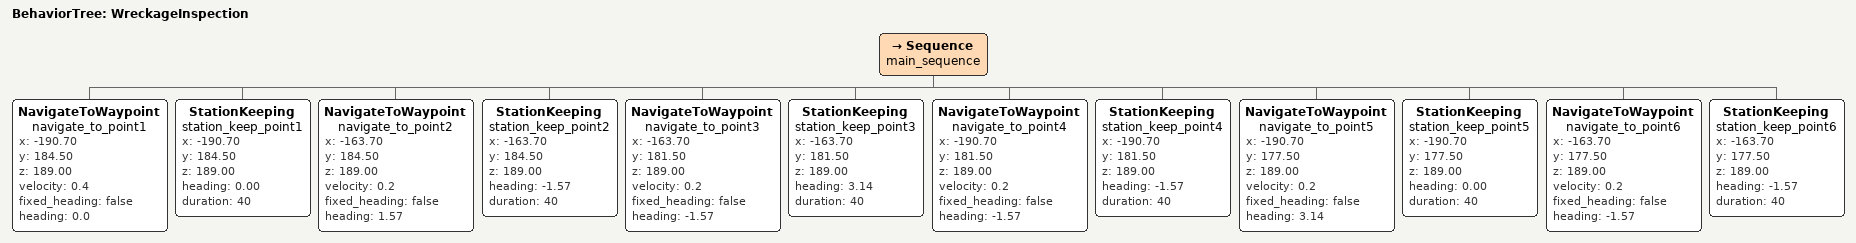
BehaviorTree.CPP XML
<?xml version="1.0" encoding="UTF-8"?>
<root BTCPP_format="4" main_tree_to_execute="WreckageInspection">
    <!-- Main pipeline inspection tree -->
    <BehaviorTree ID="WreckageInspection">
        <Sequence name="main_sequence">
            <!-- Point 1: First navigate there -->
            <NavigateToWaypoint name="navigate_to_point1"
                               x="-190.70"
                               y="184.50"
                               z="189.00"
                               velocity="0.4"
                               fixed_heading="false"
                               heading="0.0"/>

            <!-- Point 1: Then station keep with correct heading -->
            <StationKeeping name="station_keep_point1"
                               x="-190.70"
                               y="184.50"
                               z="189.00"
                        heading="0.00"
                        duration="40"/>

            <!-- Point 2: First navigate there -->
            <NavigateToWaypoint name="navigate_to_point2"
                               x="-163.70"
                               y="184.50"
                               z="189.00"
                               velocity="0.2"
                               fixed_heading="false"
                               heading="1.57"/>

            <!-- Point 2: Then station keep with correct heading -->
            <StationKeeping name="station_keep_point2"
                               x="-163.70"
                               y="184.50"
                               z="189.00"
                        heading="-1.57"
                        duration="40"/>

            <!-- Point 3: First navigate there -->
            <NavigateToWaypoint name="navigate_to_point3"
                               x="-163.70"
                               y="181.50"
                               z="189.00"
                               velocity="0.2"
                               fixed_heading="false"
                               heading="-1.57"/>

            <!-- Point 3: Then station keep with correct heading -->
            <StationKeeping name="station_keep_point3"
                               x="-163.70"
                               y="181.50"
                               z="189.00"
                        heading="3.14"
                        duration="40"/>

            <!-- Point 4: First navigate there -->
            <NavigateToWaypoint name="navigate_to_point4"
                               x="-190.70"
                               y="181.50"
                               z="189.00"
                               velocity="0.2"
                               fixed_heading="false"
                               heading="-1.57"/>

            <!-- Point 4: Then station keep with correct heading -->
            <StationKeeping name="station_keep_point4"
                               x="-190.70"
                               y="181.50"
                               z="189.00"
                        heading="-1.57"
                        duration="40"/>

            <!-- Point 5: Navigate there -->
            <NavigateToWaypoint name="navigate_to_point5"
                               x="-190.70"
                               y="177.50"
                               z="189.00"
                               velocity="0.2"
                               fixed_heading="false"
                               heading="3.14"/>

            <!-- Point 5: Station keep with correct heading -->
            <StationKeeping name="station_keep_point5"
                               x="-190.70"
                               y="177.50"
                               z="189.00"
                        heading="0.00"
                        duration="40"/>

            <!-- Point 6: Navigate there -->
            <NavigateToWaypoint name="navigate_to_point6"
                               x="-163.70"
                               y="177.50"
                               z="189.00"
                               velocity="0.2"
                               fixed_heading="false"
                               heading="-1.57"/>

            <!-- Point 6: Station keep with correct heading -->
            <StationKeeping name="station_keep_point6"
                               x="-163.70"
                               y="177.50"
                               z="189.00"
                        heading="-1.57"
                        duration="40"/>
        </Sequence>
    </BehaviorTree>

</root>
